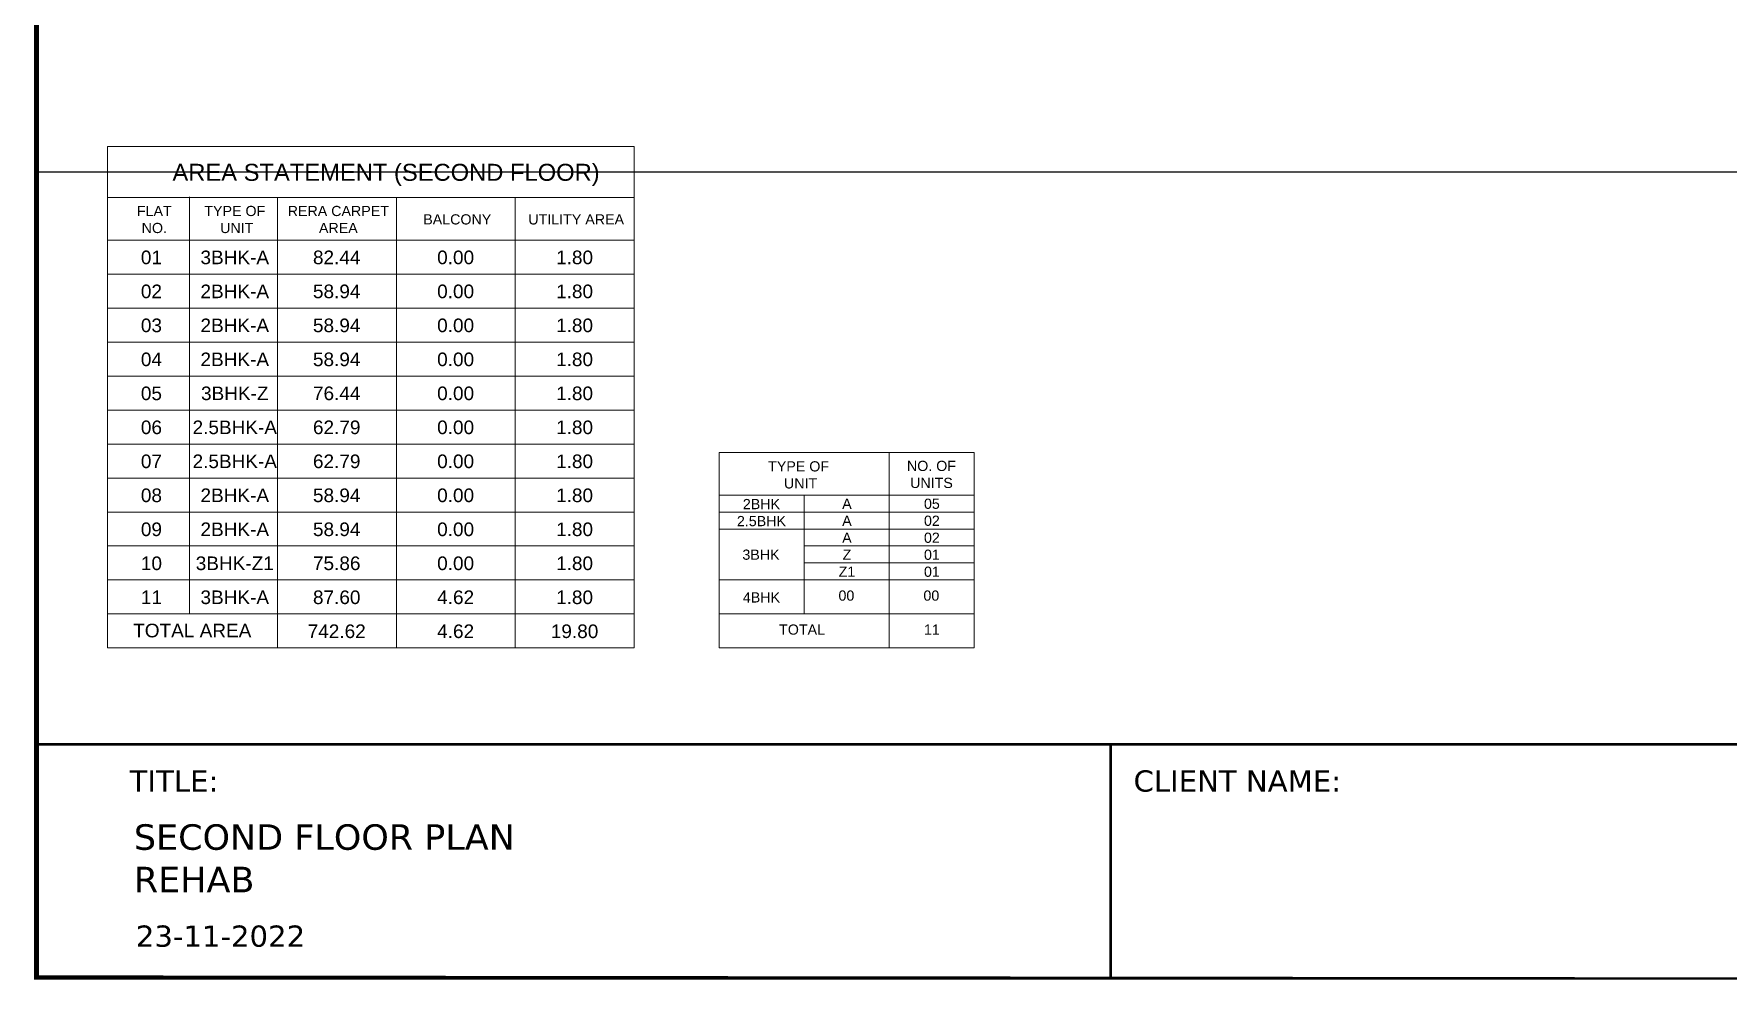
# Model space of a CAD drawing. Header units: inches. Extents: x 27644242 to 29005101, y -955243 to 216979.
# Drawn here: x 28689497 to 28739356, y -158574 to -130765 of the extents above; entities that cross this region are included whole.
import ezdxf

# ---------------------------------------------------------------- set-up
doc = ezdxf.new("R2010")
doc.units = ezdxf.units.IN
doc.header["$MEASUREMENT"] = 0
doc.layers.get('Defpoints').update_dxf_attribs({"color": 8})
doc.layers.add('ATA_FORMAT', color=7, linetype='Continuous', lineweight=50)
doc.layers.add('WALL', color=7, linetype='Continuous', lineweight=20)
doc.layers.add('ATA_FORMAT TEXT', color=7, linetype='Continuous')
doc.layers.add('text', color=7, linetype='Continuous')
doc.styles.add('AMITS', font='arial.ttf')
doc.styles.get("Standard").update_dxf_attribs({"font": 'swiss.ttf'})

msp = doc.modelspace()

# ---------------------------------------------------------------- linework, layer by layer
at = {"layer": 'ATA_FORMAT'}
for p, q in [((28798160.52802448, -151676.2246589012), (28689573.81143887, -151668.0010411527)), ((28721178.50423748, -151668.0415222656, -1.917575e-09), (28721178.16682942, -158497.1930899781, -1.917575e-09))]:
    msp.add_line(p, q, dxfattribs=at)
at = {"layer": 'Defpoints', "linetype": 'Continuous', "const_width": 154.4264220221692}
msp.add_lwpolyline([(28798160.52802639, -84247.19307928649), (28798160.52802448, -158497.1930792567), (28689573.81143887, -158497.193076947), (28689573.81144078, -84247.19307698426)], close=True, dxfattribs=at)
at = {"layer": 'Defpoints', "color": 1, "ltscale": 500}
msp.add_lwpolyline([(28689580.45463187, -134819.1766717455), (28798167.17121652, -134819.1766717455), (28798167.17121652, -86523.98061117658), (28689580.45463187, -86523.98061117658)], close=True, dxfattribs=at)
at = {"layer": 'WALL', "ltscale": 500}
for p, q in [((28691664.85756236, -134082.2215552123), (28707164.85756236, -134082.2215552123)), ((28691664.85756236, -134082.2215552123), (28691664.85756236, -148831.902982386)), ((28691664.85756236, -134082.2215552123), (28707164.85756236, -134082.2215552123)), ((28707164.85756236, -134082.2215552123), (28707164.85756236, -148831.902982386)), ((28691664.85756236, -135581.902982386), (28707164.85756236, -135581.902982386)), ((28694075.22648888, -135556.2941042495), (28694075.22648888, -147806.2941042495)), ((28696664.85756236, -135581.902982386), (28696664.85756236, -147831.902982386)), ((28700164.85756236, -135581.902982386), (28700164.85756236, -147831.902982386)), ((28703664.85756236, -135581.902982386), (28703664.85756236, -147831.902982386)), ((28691664.85756236, -136831.902982386), (28707164.85756236, -136831.902982386)), ((28691664.85756236, -137831.902982386), (28707164.85756236, -137831.902982386)), ((28691664.85756236, -138831.902982386), (28707164.85756236, -138831.902982386)), ((28691664.85756236, -139831.902982386), (28707164.85756236, -139831.902982386)), ((28691664.85756236, -140831.902982386), (28707164.85756236, -140831.902982386)), ((28691664.85756236, -141831.902982386), (28707164.85756236, -141831.902982386)), ((28691664.85756236, -142831.902982386), (28707164.85756236, -142831.902982386)), ((28709664.85756283, -143081.902982386), (28717164.85756283, -143081.902982386)), ((28709664.85756283, -143081.902982386), (28709664.85756283, -148831.902982386)), ((28709664.85756283, -143081.902982386), (28717164.85756283, -143081.902982386)), ((28714664.85756283, -143081.902982386), (28714664.85756283, -148831.902982386)), ((28717164.85756283, -143081.902982386), (28717164.85756283, -148831.902982386)), ((28691664.85756236, -143831.902982386), (28707164.85756236, -143831.902982386)), ((28709664.85756283, -144331.902982386), (28717164.85756283, -144331.902982386)), ((28712164.85756283, -144331.902982386), (28712164.85756283, -147831.902982386)), ((28691664.85756236, -144831.902982386), (28707164.85756236, -144831.902982386)), ((28709664.85756283, -144831.902982386), (28717164.85756283, -144831.902982386)), ((28712164.85756283, -144831.902982386), (28717164.85756283, -144831.902982386)), ((28709664.85756283, -145331.902982386), (28717164.85756283, -145331.902982386)), ((28712164.85756283, -145331.902982386), (28717164.85756283, -145331.902982386)), ((28691664.85756236, -145831.902982386), (28707164.85756236, -145831.902982386)), ((28712164.85756283, -145831.902982386), (28717164.85756283, -145831.902982386)), ((28712164.85756283, -146331.902982386), (28717164.85756283, -146331.902982386)), ((28691664.85756236, -146831.902982386), (28707164.85756236, -146831.902982386)), ((28709664.85756283, -146831.902982386), (28717164.85756283, -146831.902982386)), ((28691664.85756236, -147831.902982386), (28707164.85756236, -147831.902982386)), ((28696664.85756236, -147831.902982386), (28696664.85756236, -148831.902982386)), ((28700164.85756236, -147831.902982386), (28700164.85756236, -148831.902982386)), ((28703664.85756236, -147831.902982386), (28703664.85756236, -148831.902982386)), ((28709664.85756283, -147831.902982386), (28717164.85756283, -147831.902982386)), ((28691664.85756236, -148831.902982386), (28707164.85756236, -148831.902982386)), ((28709664.85756283, -148831.902982386), (28717164.85756283, -148831.902982386))]:
    msp.add_line(p, q, dxfattribs=at)

# ---------------------------------------------------------------- texts
at = {"layer": 'ATA_FORMAT TEXT', "ltscale": 10, "attachment_point": 1, "rotation": 359.99716919179184}
for s, width, insert, char_height in [('{\\fVerdana|b0|i0|c0|p34;TITLE:}', 43.03389641996762, (28692313.52132733, -152433.2529008847, -1.917575e-09), 625), ('{\\fVerdana|b0|i0|c0|p34;CLIENT NAME:}', 9651.650664459914, (28721857.74022419, -152433.2941826445, -1.917575e-09), 625), ('{\\fVerdana|b0|i0|c0|p34;SECOND FLOOR PLAN\\PREHAB}', 22530.57236035541, (28692438.52132733, -154019.3336228516, -1.917575e-09), 750), ('{\\fVerdana|b0|i0|c0|p34;23-11-2022}', 25.6002801094013, (28692496.5718549, -156997.2589840826, -1.917575e-09), 625)]:
    msp.add_mtext_dynamic_manual_height_columns(s, width=width, gutter_width=9.687955009770244, heights=[0], dxfattribs=dict(at, insert=insert, char_height=char_height))
at = {"layer": 'text', "ltscale": 100, "attachment_point": 1, "style": 'AMITS'}
for s, insert, char_height, width in [('AREA STATEMENT (SECOND FLOOR)', (28693574.04857801, -134587.8755128797), 500, 15316.49951249361), ('\\pxqc;FLAT \\PNO.', (28692075.80084318, -135825.3315730938), 300, 1930.349796574563), ('\\pxqc;TYPE OF\\P\\pt2; UNIT', (28694314.4539986, -135825.3315730938), 300, 2189.063659064472), ('\\pxqc;RERA CARPET \\PAREA', (28696829.83876351, -135825.3315730938), 300, 3252.524869401008), ('\\pxqc;BALCONY', (28700329.83876351, -136072.4769295305), 300, 3252.524869401008), ('\\pxqc;UTILITY AREA', (28703829.83876351, -136072.4769295305), 300, 3252.524869401008), ('\\pxqc;01', (28691990.3824618, -137140.6388381246), 400, 1930.349796574563), ('\\pxqc;3BHK-A', (28694005.7672267, -137140.6388381246), 400, 2805.349526595324), ('\\pxqc;82.44', (28697005.7672267, -137140.6388381246), 400, 2805.349526595324), ('\\pxqc;0.00', (28700505.7672267, -137140.6388381246), 400, 2805.349526595324), ('\\pxqc;1.80', (28704005.7672267, -137140.6388381246), 400, 2805.349526595324), ('\\pxqc;02', (28691990.3824618, -138140.6388381246), 400, 1930.349796574563), ('\\pxqc;2BHK-A', (28694005.7672267, -138140.6388381246), 400, 2805.349526595324), ('\\pxqc;58.94', (28697005.7672267, -138140.6388381246), 400, 2805.349526595324), ('\\pxqc;0.00', (28700505.7672267, -138140.6388381246), 400, 2805.349526595324), ('\\pxqc;1.80', (28704005.7672267, -138140.6388381246), 400, 2805.349526595324), ('\\pxqc;03', (28691990.3824618, -139140.6388381246), 400, 1930.349796574563), ('\\pxqc;2BHK-A', (28694005.7672267, -139140.6388381246), 400, 2805.349526595324), ('\\pxqc;58.94', (28697005.7672267, -139140.6388381246), 400, 2805.349526595324), ('\\pxqc;0.00', (28700505.7672267, -139140.6388381246), 400, 2805.349526595324), ('\\pxqc;1.80', (28704005.7672267, -139140.6388381246), 400, 2805.349526595324), ('\\pxqc;04', (28691990.3824618, -140140.6388381246), 400, 1930.349796574563), ('\\pxqc;2BHK-A', (28694005.7672267, -140140.6388381246), 400, 2805.349526595324), ('\\pxqc;58.94', (28697005.7672267, -140140.6388381246), 400, 2805.349526595324), ('\\pxqc;0.00', (28700505.7672267, -140140.6388381246), 400, 2805.349526595324), ('\\pxqc;1.80', (28704005.7672267, -140140.6388381246), 400, 2805.349526595324), ('\\pxqc;05', (28691990.3824618, -141140.6388381246), 400, 1930.349796574563), ('\\pxqc;3BHK-Z', (28694005.7672267, -141140.6388381246), 400, 2805.349526595324), ('\\pxqc;76.44', (28697005.7672267, -141140.6388381246), 400, 2805.349526595324), ('\\pxqc;0.00', (28700505.7672267, -141140.6388381246), 400, 2805.349526595324), ('\\pxqc;1.80', (28704005.7672267, -141140.6388381246), 400, 2805.349526595324), ('\\pxqc;06', (28691990.3824618, -142140.6388381246), 400, 1930.349796574563), ('\\pxqc;2.5BHK-A', (28694005.7672267, -142140.6388381246), 400, 2805.349526595324), ('\\pxqc;62.79', (28697005.7672267, -142140.6388381246), 400, 2805.349526595324), ('\\pxqc;0.00', (28700505.7672267, -142140.6388381246), 400, 2805.349526595324), ('\\pxqc;1.80', (28704005.7672267, -142140.6388381246), 400, 2805.349526595324), ('\\pxqc;07', (28691990.3824618, -143140.6388381246), 400, 1930.349796574563), ('\\pxqc;2.5BHK-A', (28694005.7672267, -143140.6388381246), 400, 2805.349526595324), ('\\pxqc;62.79', (28697005.7672267, -143140.6388381246), 400, 2805.349526595324), ('\\pxqc;0.00', (28700505.7672267, -143140.6388381246), 400, 2805.349526595324), ('\\pxqc;1.80', (28704005.7672267, -143140.6388381246), 400, 2805.349526595324), ('\\pxqc;TYPE OF\\P\\pt2; UNIT', (28709814.45399907, -143338.7931074131), 300, 4374.280071698129), ('\\pxqc;NO. OF UNITS', (28714946.57011429, -143325.3315730938), 300, 1930.349796574563), ('\\pxqc;08', (28691990.3824618, -144140.6388381246), 400, 1930.349796574563), ('\\pxqc;2BHK-A', (28694005.7672267, -144140.6388381246), 400, 2805.349526595324), ('\\pxqc;58.94', (28697005.7672267, -144140.6388381246), 400, 2805.349526595324), ('\\pxqc;0.00', (28700505.7672267, -144140.6388381246), 400, 2805.349526595324), ('\\pxqc;1.80', (28704005.7672267, -144140.6388381246), 400, 2805.349526595324), ('\\pxqc;2BHK', (28709505.76722717, -144448.5722521008), 300, 2805.349526595324), ('\\pxqc;A', (28710771.15145213, -144438.715823504), 300, 5305.349526595324), ('\\pxqc;05', (28713271.15145213, -144438.715823504), 300, 5305.349526595324), ('\\pxqc;2.5BHK', (28709505.76722717, -144948.5722521008), 300, 2805.349526595324), ('\\pxqc;A', (28710771.15145213, -144938.715823504), 300, 5305.349526595324), ('\\pxqc;02', (28713271.15145213, -144938.715823504), 300, 5305.349526595324), ('\\pxqc;09', (28691990.3824618, -145140.6388381246), 400, 1930.349796574563), ('\\pxqc;2BHK-A', (28694005.7672267, -145140.6388381246), 400, 2805.349526595324), ('\\pxqc;58.94', (28697005.7672267, -145140.6388381246), 400, 2805.349526595324), ('\\pxqc;0.00', (28700505.7672267, -145140.6388381246), 400, 2805.349526595324), ('\\pxqc;1.80', (28704005.7672267, -145140.6388381246), 400, 2805.349526595324), ('\\pxqc;A', (28710771.15145213, -145438.715823504), 300, 5305.349526595324), ('\\pxqc;02', (28713271.15145213, -145438.715823504), 300, 5305.349526595324), ('\\pxqc;3BHK', (28709492.30569286, -145936.7925929014), 300, 2805.349526595324), ('\\pxqc;Z', (28710771.15145213, -145938.715823504), 300, 5305.349526595324), ('\\pxqc;01', (28713271.15145213, -145938.715823504), 300, 5305.349526595324), ('\\pxqc;10', (28691990.3824618, -146140.6388381246), 400, 1930.349796574563), ('\\pxqc;3BHK-Z1', (28694005.7672267, -146140.6388381246), 400, 2805.349526595324), ('\\pxqc;75.86', (28697005.7672267, -146140.6388381246), 400, 2805.349526595324), ('\\pxqc;0.00', (28700505.7672267, -146140.6388381246), 400, 2805.349526595324), ('\\pxqc;1.80', (28704005.7672267, -146140.6388381246), 400, 2805.349526595324), ('\\pxqc;Z1', (28710771.15145213, -146438.715823504), 300, 5305.349526595324), ('\\pxqc;01', (28713271.15145213, -146438.715823504), 300, 5305.349526595324), ('\\pxqc;11', (28691990.3824618, -147140.6388381246), 400, 1930.349796574563), ('\\pxqc;3BHK-A', (28694005.7672267, -147140.6388381246), 400, 2805.349526595324), ('\\pxqc;87.60', (28697005.7672267, -147140.6388381246), 400, 2805.349526595324), ('\\pxqc;4.62', (28700505.7672267, -147140.6388381246), 400, 2805.349526595324), ('\\pxqc;1.80', (28704005.7672267, -147140.6388381246), 400, 2805.349526595324), ('\\pxqc;4BHK', (28709505.76722717, -147194.4849753567), 300, 2805.349526595324), ('\\pxqc;00', (28712005.76722717, -147140.6388381246), 300, 2805.349526595324), ('\\pxqc;00', (28714505.76722717, -147140.6388381246), 300, 2805.349526595324), ('\\pxqc;TOTAL AREA', (28691182.69040331, -148119.1003832317), 400, 5949.963940951973), ('\\pxqc;742.62', (28697005.7672267, -148140.6388381246), 400, 2805.349526595324), ('\\pxqc;4.62', (28700505.7672267, -148140.6388381246), 400, 2805.349526595324), ('\\pxqc;19.80', (28704005.7672267, -148140.6388381246), 400, 2805.349526595324), ('\\pxqc;TOTAL', (28710700.47839701, -148140.6388381246), 300, 2805.349526595324), ('\\pxqc;{\\C1;11}', (28713271.15145213, -148140.6388381246), 300, 5305.349526595324)]:
    msp.add_mtext(s, dxfattribs=dict(at, insert=insert, char_height=char_height, width=width))

doc.saveas('drawing.dxf')
